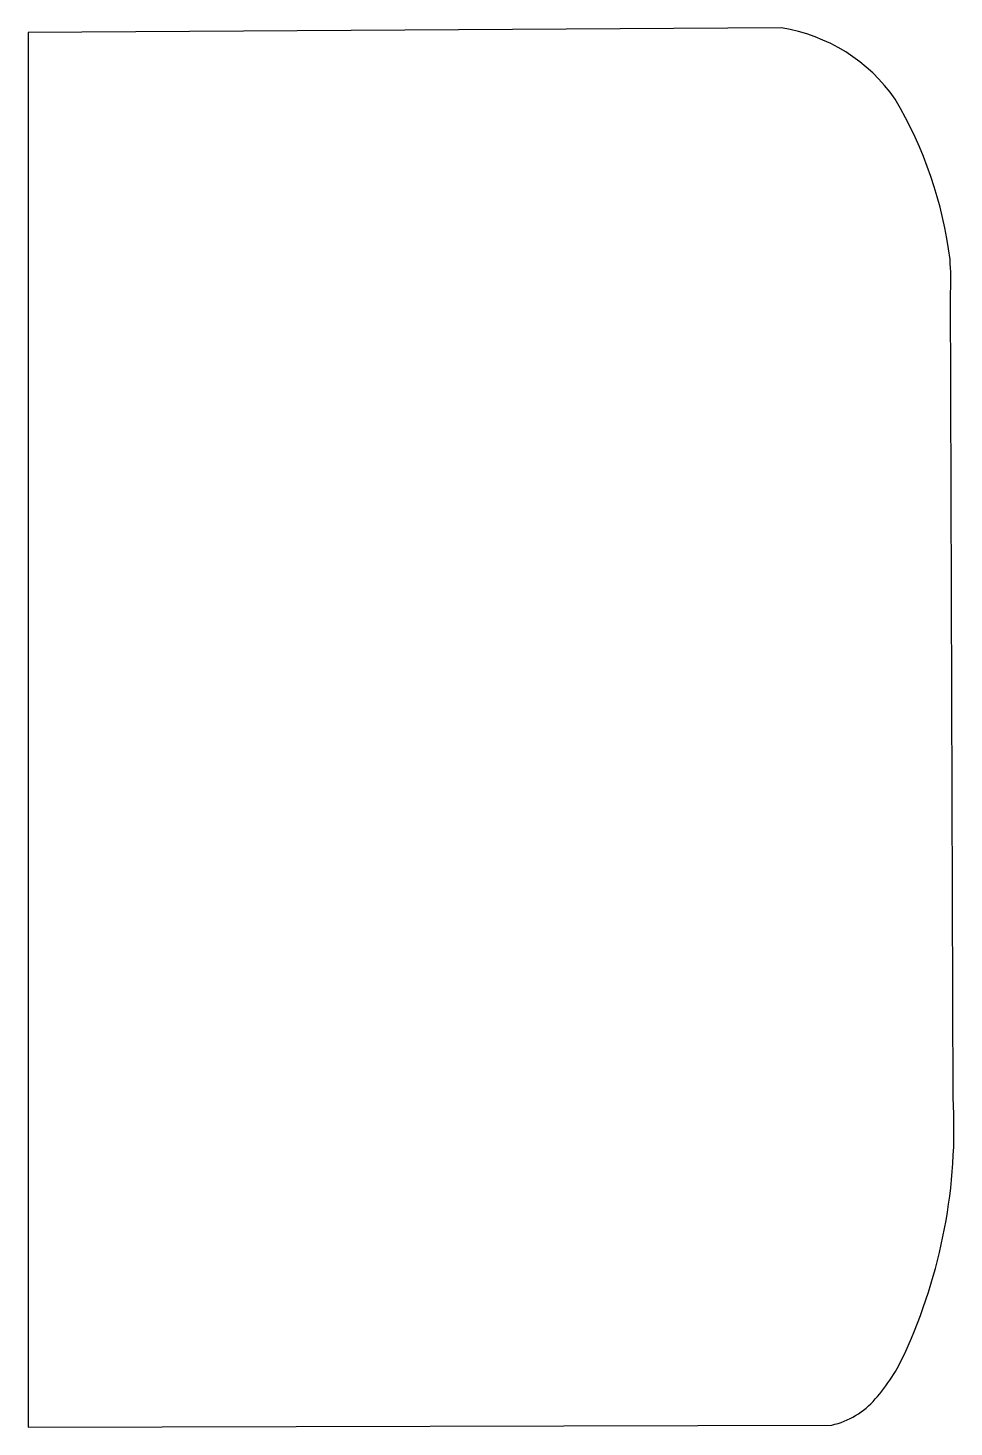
# Model space of a CAD drawing. Extents: x 1334 to 1772, y 43 to 705.
import ezdxf

# ---------------------------------------------------------------- set-up
doc = ezdxf.new("R2010")
doc.units = 0
doc.layers.get('0').update_dxf_attribs({"linetype": 'CONTINUOUS'})

msp = doc.modelspace()

# ---------------------------------------------------------------- linework, layer by layer
at = {"color": 1, "linetype": 'BYBLOCK'}
msp.add_lwpolyline([(1770.22, 595.5, 0.103004), (1744.28, 671.39, 0.204465), (1690.58, 705.09), (1334.18, 702.9), (1334.18, 43.11), (1714.3, 44.04, 0.161168), (1734.88, 56.39, 0.078293), (1748.78, 77.94, 0.122457), (1771.69, 199), (1770.47, 580.06, 0.031064)], format="xyb", close=True, dxfattribs=at)

doc.saveas('drawing.dxf')
